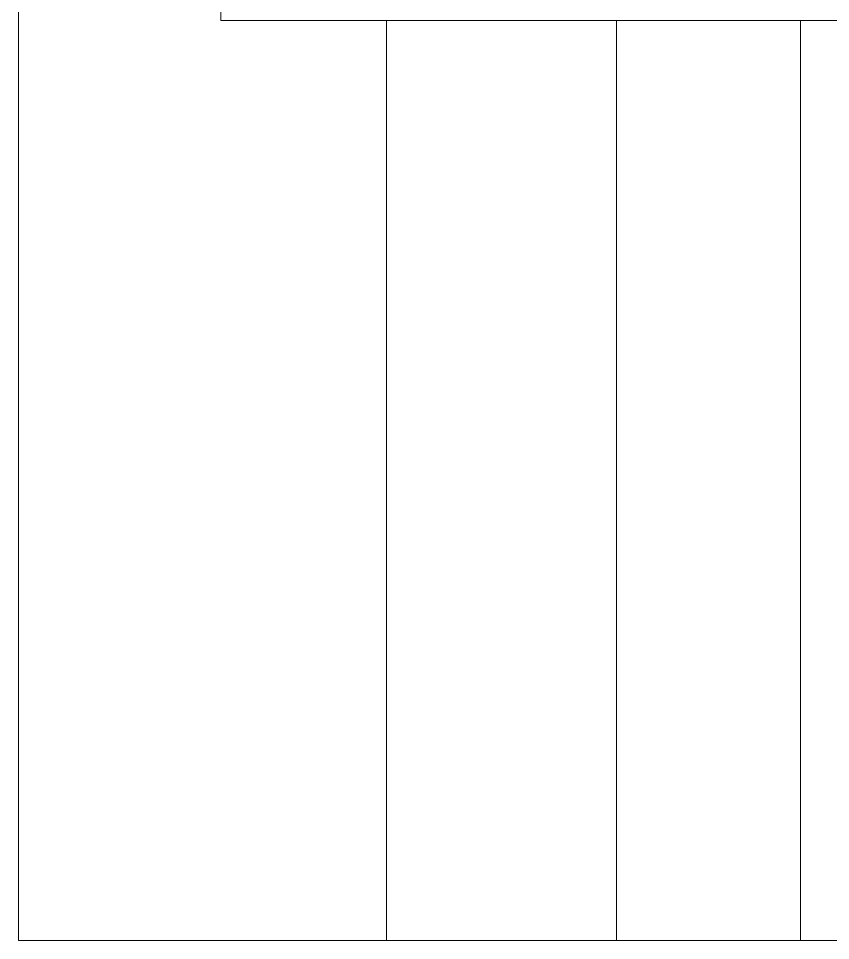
# Model space of a CAD drawing. Header units: millimetres. Extents: x 0 to 28440, y -12508 to -2066.
# Drawn here: x 15506.2 to 15594.5, y -11662.7 to -11562.5 of the extents above; entities that cross this region are included whole.
import ezdxf

# ---------------------------------------------------------------- set-up
doc = ezdxf.new("R2010")
doc.units = ezdxf.units.MM
doc.layers.add('DS-定制台面', color=4, linetype='Continuous', lineweight=13)
doc.layers.add('DS-定制柜体', color=4, linetype='Continuous', lineweight=13)

msp = doc.modelspace()

# ---------------------------------------------------------------- linework, layer by layer
at = {"layer": 'DS-定制台面', "color": 255, "linetype": 'Continuous'}
for p, q in [((15591.21, -11562.74), (15571.21, -11562.74)), ((15571.21, -11562.74), (15571.21, -11662.74)), ((15591.21, -11662.74), (15591.21, -11562.74)), ((15571.21, -11662.74), (15591.21, -11662.74))]:
    msp.add_line(p, q, dxfattribs=at)
at = {"layer": 'DS-定制柜体', "color": 255, "linetype": 'Continuous'}
for p, q in [((15506.21, -10762.74), (15506.21, -11662.74)), ((15528.21, -11208.74), (15528.21, -11562.74)), ((15528.21, -11562.74), (16156.21, -11562.74)), ((15546.21, -11562.73), (15546.21, -11662.74)), ((15506.21, -11662.74), (16606.21, -11662.74)), ((15546.21, -11662.74), (16156.21, -11662.74))]:
    msp.add_line(p, q, dxfattribs=at)

doc.saveas('drawing.dxf')
